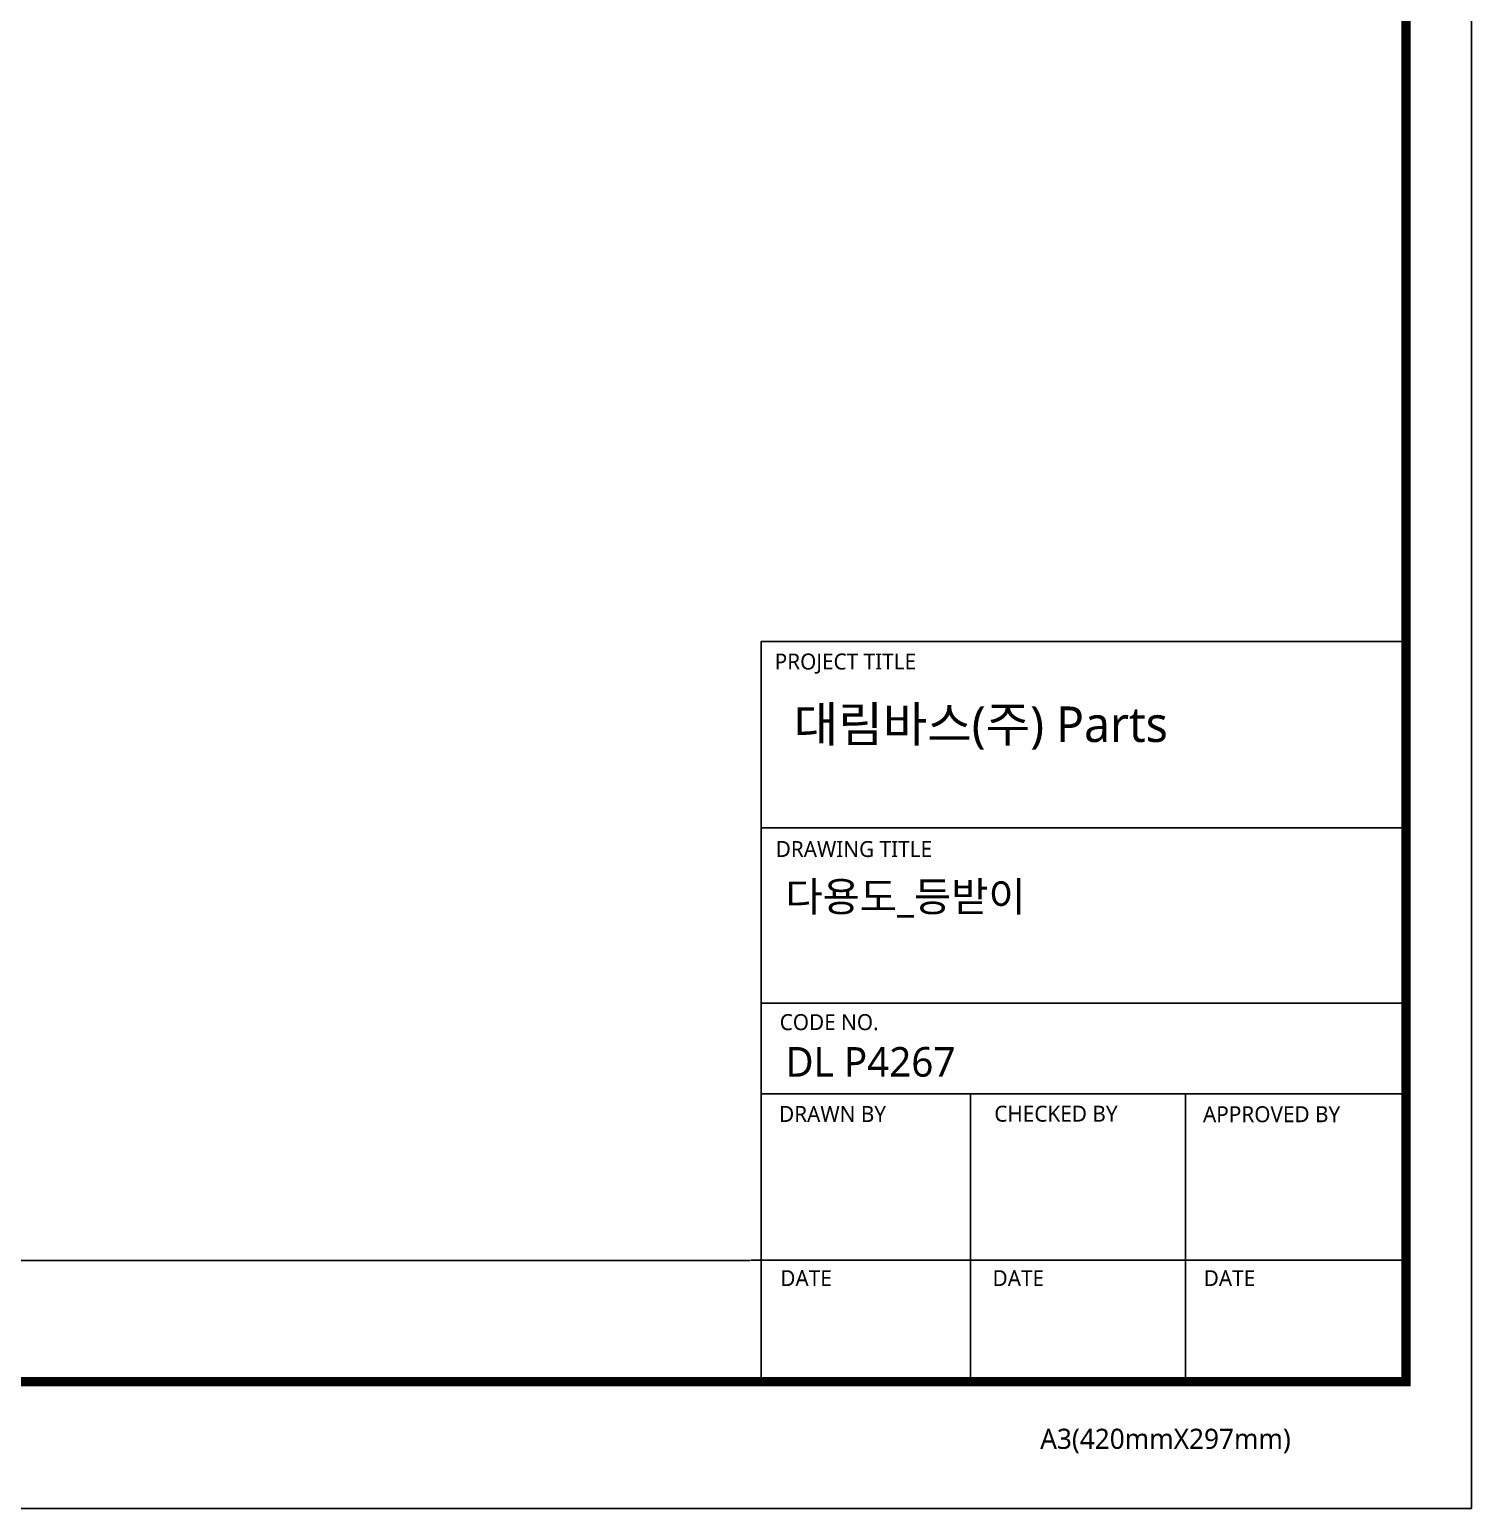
# Model space of a CAD drawing. Extents: x -2833 to -229, y 127 to 2035.
# Drawn here: x -1159 to -229, y 127 to 1081 of the extents above; entities that cross this region are included whole.
import ezdxf

# ---------------------------------------------------------------- set-up
doc = ezdxf.new("R2010")
doc.units = 0
doc.header["$LTSCALE"] = 0.5
doc.header["$MEASUREMENT"] = 0
doc.layers.get('0').update_dxf_attribs({"linetype": 'CONTINUOUS'})
doc.styles.add('Daelim Dimension', font='NanumGothic.ttf')

msp = doc.modelspace()

# ---------------------------------------------------------------- linework, layer by layer
at = {"color": 5, "ltscale": 40}
for p, q in [((-270.85, 686.42), (-687.02, 686.42)), ((-270.85, 566.13), (-687.02, 566.13)), ((-270.85, 566.13), (-687.02, 566.13)), ((-270.85, 452.97), (-687.02, 452.97)), ((-270.85, 452.97), (-687.02, 452.97)), ((-270.85, 394.61), (-687.02, 394.61)), ((-270.85, 394.61), (-687.02, 394.61)), ((-551.85, 394.61), (-551.85, 208.82)), ((-413.12, 394.61), (-413.12, 208.82)), ((-270.85, 287.29), (-693.6, 287.29)), ((-270.85, 287.29), (-683.78, 287.29)), ((-270.85, 208.82), (-627.51, 208.82))]:
    msp.add_line(p, q, dxfattribs=at)
at = {"color": 5, "ltscale": 0.5}
msp.add_line((-687.02, 686.42), (-687.02, 206.3), dxfattribs=at)
at = {"color": 5}
msp.add_line((-2790.85, 286.99), (-694.1, 286.99), dxfattribs=at)
at = {"ltscale": 0.5}
msp.add_lwpolyline([(-2832.73, 127.12), (-228.73, 127.12), (-228.73, 2035.12), (-2832.73, 2035.12)], close=True, dxfattribs=at)
at = {"color": 5, "linetype": 'ByBlock', "lineweight": 200, "const_width": 6}
msp.add_lwpolyline([(-2790.85, 208.82), (-270.85, 208.82), (-270.85, 1990.82), (-2790.85, 1990.82)], close=True, dxfattribs=at)

# ---------------------------------------------------------------- texts
at = {"color": 5, "ltscale": 40, "style": 'Daelim Dimension'}
for s, height, p in [('PROJECT TITLE', 10.276, (-678.21, 668.31)), ('DRAWING TITLE', 10.276, (-677.56, 547.36)), ('CODE NO.', 10.276, (-674.98, 435.68)), ('DRAWN BY', 10.276, (-675.38, 376.44)), ('CHECKED BY', 10.276, (-536.54, 376.62)), ('APPROVED BY', 10.276, (-401.89, 376.29)), ('DATE', 10.276, (-674.58, 270.53)), ('DATE', 10.276, (-537.63, 270.53)), ('DATE', 10.276, (-401.42, 270.53)), ('A3(420mmX297mm)', 12.9695, (-506.91, 165.56))]:
    msp.add_text(s, height=height, dxfattribs=at).set_placement(p)
at = {"attachment_point": 1, "style": 'Daelim Dimension'}
for s, insert, char_height, width in [('대림바스(주) Parts', (-665.95, 644.46), 22.8913, 367.9155), ('DL P4267', (-671.28, 424.73), 19.11, 321.6018)]:
    msp.add_mtext(s, dxfattribs=dict(at, insert=insert, char_height=char_height, width=width))
at = {"color": 7, "insert": (-671.28, 531.35), "char_height": 19.11, "width": 445.1435, "attachment_point": 1, "style": 'Daelim Dimension'}
msp.add_mtext('{\\C256;다용도_등받이}', dxfattribs=at)

doc.saveas('drawing.dxf')
